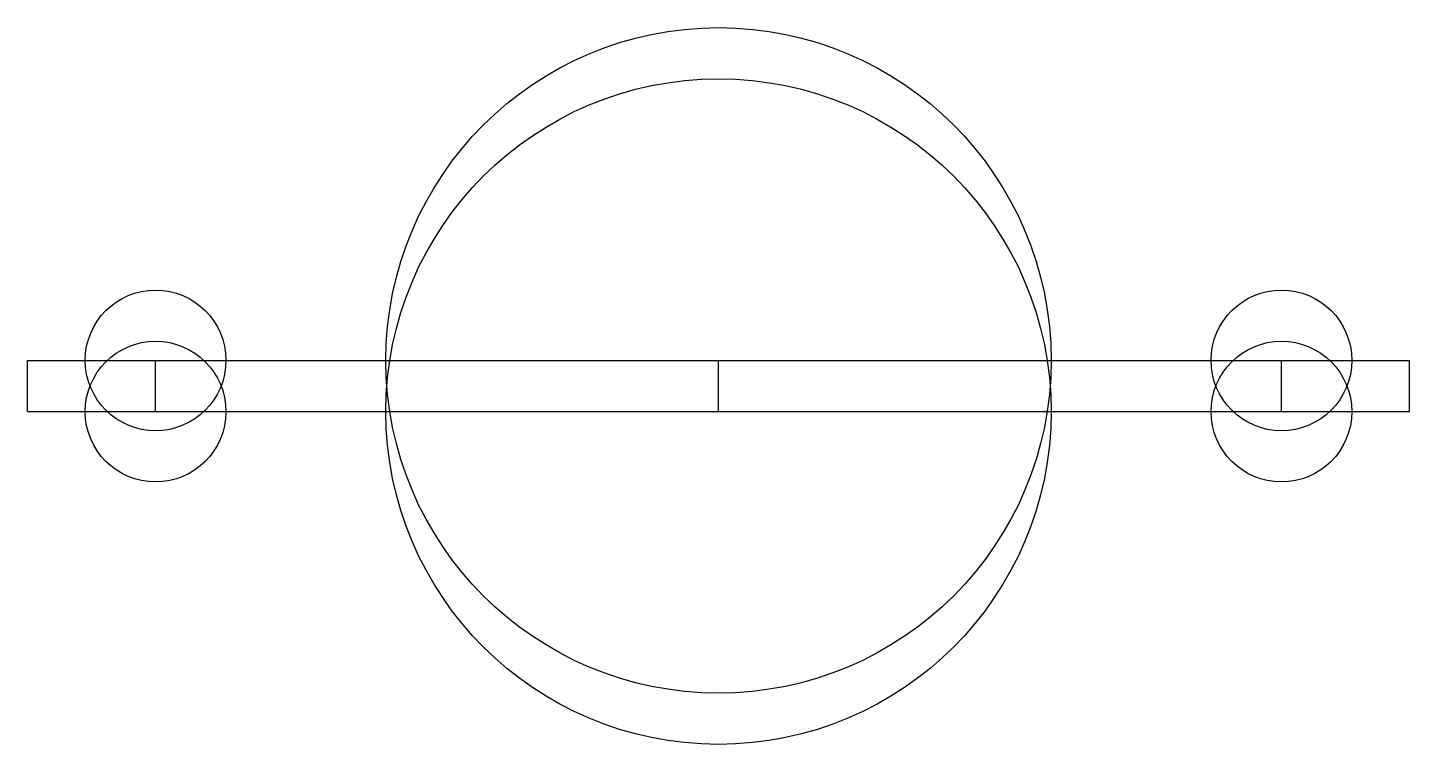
# Model space of a CAD drawing. Header units: millimetres. Extents: x 3 to 57, y -13 to 15.
import ezdxf

# ---------------------------------------------------------------- set-up
doc = ezdxf.new("R2010")
doc.units = ezdxf.units.MM
doc.layers.add('Part', color=7, linetype='CONTINUOUS')

msp = doc.modelspace()

# ---------------------------------------------------------------- linework, layer by layer
at = {"layer": 'Part'}
for p, q in [((3, 0, 57), (3, 2, 57)), ((3, 2, 3), (3, 2, 57)), ((3, 0, 3), (3, 2, 3)), ((3, 0, 57), (3, 2, 57)), ((3, 2, 57), (57, 2, 57)), ((3, 2, 3), (57, 2, 3)), ((3, 2, 3), (3, 2, 57)), ((3, 2, 57), (57, 2, 57)), ((3, 0, 3), (3, 2, 3)), ((3, 2, 3), (57, 2, 3)), ((8, 0, 10.75), (8, 2, 10.75)), ((8, 0, 10.75), (8, 2, 10.75)), ((8, 0, 54.75), (8, 2, 54.75)), ((8, 0, 54.75), (8, 2, 54.75)), ((30, 0, 43), (30, 2, 43)), ((30, 0, 43), (30, 2, 43)), ((52, 0, 10.75), (52, 2, 10.75)), ((52, 0, 10.75), (52, 2, 10.75)), ((52, 0, 54.75), (52, 2, 54.75)), ((52, 0, 54.75), (52, 2, 54.75)), ((57, 0, 57), (57, 2, 57)), ((57, 2, 3), (57, 2, 57)), ((57, 0, 3), (57, 2, 3)), ((57, 0, 57), (57, 2, 57)), ((57, 2, 3), (57, 2, 57)), ((57, 0, 3), (57, 2, 3)), ((3, 0, 3), (3, 0, 57)), ((3, 0, 3), (57, 0, 3)), ((3, 0, 3), (3, 0, 57)), ((3, 0, 57), (57, 0, 57)), ((3, 0, 57), (57, 0, 57)), ((3, 0, 3), (57, 0, 3)), ((57, 0, 3), (57, 0, 57)), ((57, 0, 3), (57, 0, 57))]:
    msp.add_line(p, q, dxfattribs=at)
for centre, radius in [((30, 2, 30), 13), ((30, 2, 30), 13), ((30, 0, 30), 13), ((30, 0, 30), 13), ((8, 2, 8), 2.75), ((8, 2, 52), 2.75), ((8, 2, 8), 2.75), ((8, 2, 52), 2.75), ((52, 2, 8), 2.75), ((52, 2, 52), 2.75), ((52, 2, 8), 2.75), ((52, 2, 52), 2.75), ((8, 0, 8), 2.75), ((8, 0, 52), 2.75), ((8, 0, 8), 2.75), ((8, 0, 52), 2.75), ((52, 0, 8), 2.75), ((52, 0, 52), 2.75), ((52, 0, 8), 2.75), ((52, 0, 52), 2.75)]:
    msp.add_circle(centre, radius, dxfattribs=at)

doc.saveas('drawing.dxf')
